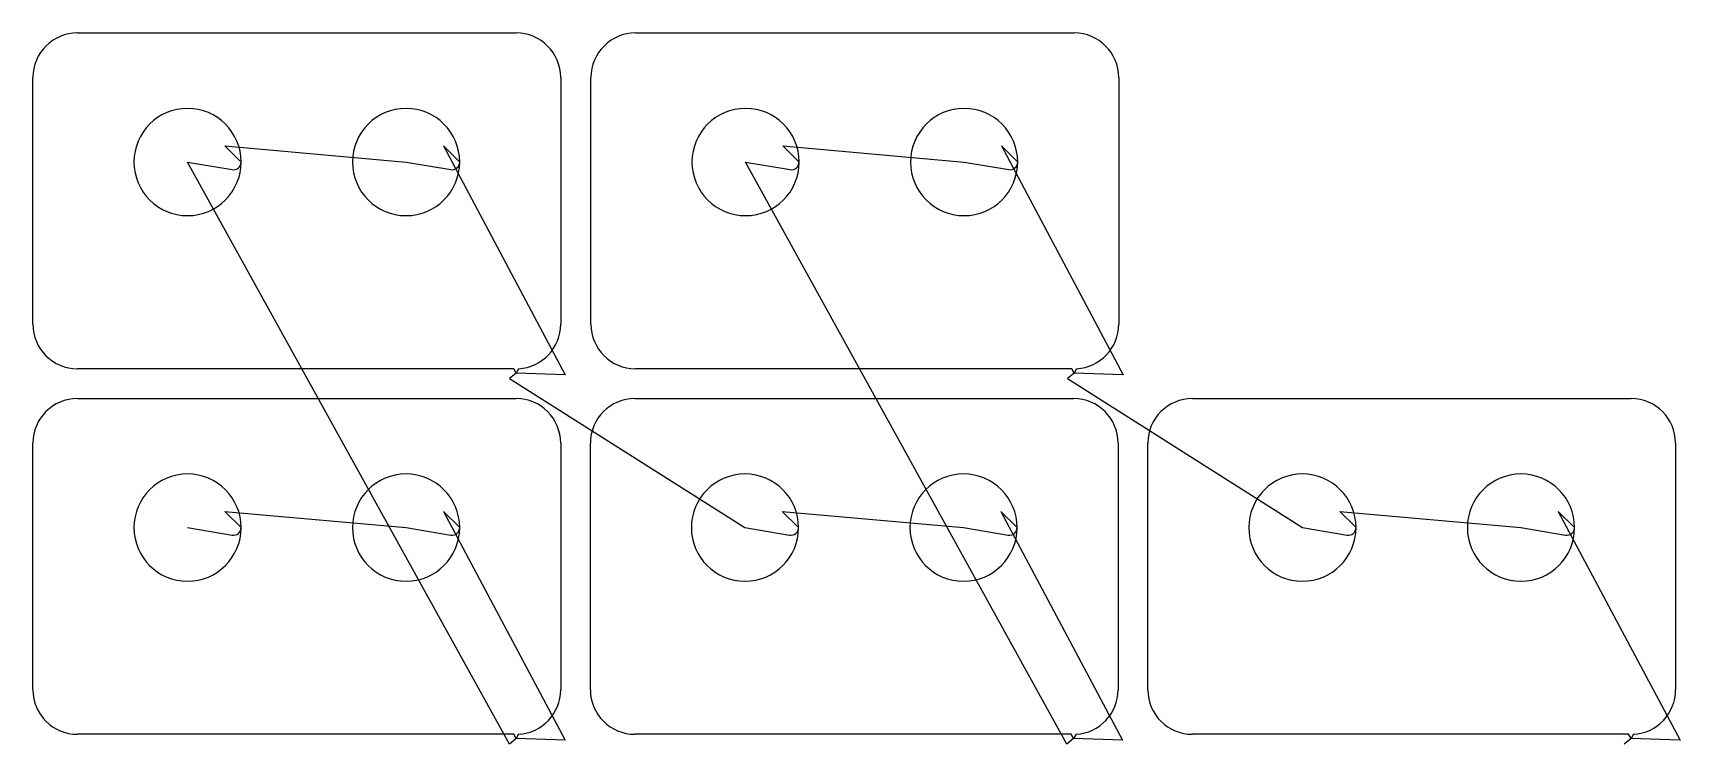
# Model space of a CAD drawing. Header units: metres. Extents: x 17 to 1016, y 17 to 448.
import ezdxf

# ---------------------------------------------------------------- set-up
doc = ezdxf.new("R2010")
doc.units = ezdxf.units.M

msp = doc.modelspace()

# ---------------------------------------------------------------- linework, layer by layer
at = {"layer": 'TOOL_0'}
for p, q in [((44.019, 448.054), (310.019, 448.054)), ((382.397, 448.054), (648.397, 448.054)), ((17.019, 271.554), (17.019, 421.054)), ((337.019, 421.054), (337.019, 271.554)), ((355.397, 271.554), (355.397, 421.054)), ((675.397, 421.054), (675.397, 271.554)), ((143.257, 369.829), (133.408, 379.678)), ((133.408, 379.678), (243.282, 369.829)), ((275.782, 369.829), (265.933, 379.678)), ((265.933, 379.678), (339.749, 240.963)), ((481.635, 369.829), (471.786, 379.678)), ((471.786, 379.678), (581.66, 369.829)), ((614.16, 369.829), (604.311, 379.678)), ((604.311, 379.678), (678.127, 240.963)), ((305.944, 17.117), (110.757, 369.829)), ((110.757, 369.829), (137.84, 365.251)), ((243.282, 369.829), (270.365, 365.251)), ((643.964, 17.117), (449.135, 369.829)), ((449.135, 369.829), (476.218, 365.251)), ((581.66, 369.829), (608.743, 365.251)), ((308.519, 244.554), (44.019, 244.554)), ((310.055, 241.975), (305.944, 238.654)), ((310.055, 241.975), (308.519, 244.554)), ((311.519, 244.596), (310.055, 241.975)), ((339.749, 240.963), (310.055, 241.975)), ((646.897, 244.554), (382.397, 244.554)), ((648.433, 241.975), (644.322, 238.654)), ((648.433, 241.975), (646.897, 244.554)), ((649.897, 244.596), (648.433, 241.975)), ((678.127, 240.963), (648.433, 241.975)), ((305.944, 238.654), (448.777, 148.291)), ((644.322, 238.654), (786.797, 148.291)), ((44.019, 226.517), (310.019, 226.517)), ((382.039, 226.517), (648.039, 226.517)), ((720.061, 226.517), (986.061, 226.517)), ((17.019, 50.017), (17.019, 199.517)), ((337.019, 199.517), (337.019, 50.017)), ((355.039, 50.017), (355.039, 199.517)), ((675.039, 199.517), (675.039, 50.017)), ((693.061, 50.017), (693.061, 199.517)), ((1013.061, 199.517), (1013.061, 50.017)), ((143.257, 148.291), (133.408, 158.14)), ((133.408, 158.14), (243.282, 148.291)), ((275.782, 148.291), (265.933, 158.14)), ((265.933, 158.14), (339.749, 19.425)), ((481.277, 148.291), (471.428, 158.14)), ((471.428, 158.14), (581.302, 148.291)), ((613.802, 148.291), (603.953, 158.14)), ((603.953, 158.14), (677.769, 19.425)), ((819.297, 148.291), (809.448, 158.14)), ((809.448, 158.14), (919.322, 148.291)), ((951.823, 148.291), (941.974, 158.14)), ((941.974, 158.14), (1015.79, 19.425)), ((110.757, 148.291), (137.84, 143.713)), ((243.282, 148.291), (270.365, 143.713)), ((448.777, 148.291), (475.86, 143.713)), ((581.302, 148.291), (608.385, 143.713)), ((786.797, 148.291), (813.88, 143.713)), ((919.322, 148.291), (946.406, 143.713)), ((308.519, 23.017), (44.019, 23.017)), ((310.055, 20.438), (305.944, 17.117)), ((310.055, 20.438), (308.519, 23.017)), ((311.519, 23.059), (310.055, 20.438)), ((339.749, 19.425), (310.055, 20.438)), ((646.539, 23.017), (382.039, 23.017)), ((648.075, 20.438), (643.964, 17.117)), ((648.075, 20.438), (646.539, 23.017)), ((649.539, 23.059), (648.075, 20.438)), ((677.769, 19.425), (648.075, 20.438)), ((984.561, 23.017), (720.061, 23.017)), ((986.097, 20.438), (981.986, 17.117)), ((986.097, 20.438), (984.561, 23.017)), ((987.561, 23.059), (986.097, 20.438)), ((1015.79, 19.425), (986.097, 20.438))]:
    msp.add_line(p, q, dxfattribs=at)
for centre, radius, start, end in [((44.019, 421.054), 27, 90, 180), ((310.019, 421.054), 27, 0, 90), ((382.397, 421.054), 27, 90, 180), ((648.397, 421.054), 27, 0, 90), ((110.757, 369.829), 32.5, 0, 180), ((243.282, 369.829), 32.5, 0, 180), ((449.135, 369.829), 32.5, 0, 180), ((581.66, 369.829), 32.5, 0, 180), ((110.757, 369.829), 32.5, 180, 0), ((138.614, 369.829), 4.643, 260.403781, 0), ((243.282, 369.829), 32.5, 180, 0), ((271.139, 369.829), 4.643, 260.403781, 0), ((449.135, 369.829), 32.5, 180, 0), ((476.992, 369.829), 4.643, 260.403781, 0), ((581.66, 369.829), 32.5, 180, 0), ((609.517, 369.829), 4.643, 260.403781, 0), ((44.019, 271.554), 27, 180, 270), ((310.019, 271.554), 27, 273.184774, 0), ((382.397, 271.554), 27, 180, 270), ((648.397, 271.554), 27, 273.184774, 0), ((44.019, 199.517), 27, 90, 180), ((310.019, 199.517), 27, 0, 90), ((382.039, 199.517), 27, 90, 180), ((648.039, 199.517), 27, 0, 90), ((720.061, 199.517), 27, 90, 180), ((986.061, 199.517), 27, 0, 90), ((110.757, 148.291), 32.5, 0, 180), ((243.282, 148.291), 32.5, 0, 180), ((448.777, 148.291), 32.5, 0, 180), ((581.302, 148.291), 32.5, 0, 180), ((786.797, 148.291), 32.5, 0, 180), ((919.323, 148.291), 32.5, 0, 180), ((110.757, 148.291), 32.5, 180, 0), ((138.614, 148.291), 4.643, 260.403781, 0), ((243.282, 148.291), 32.5, 180, 0), ((271.139, 148.291), 4.643, 260.403781, 0), ((448.777, 148.291), 32.5, 180, 0), ((476.634, 148.291), 4.643, 260.403781, 0), ((581.302, 148.291), 32.5, 180, 0), ((609.159, 148.291), 4.643, 260.403781, 0), ((786.797, 148.291), 32.5, 180, 0), ((814.654, 148.291), 4.643, 260.403781, 0), ((919.323, 148.291), 32.5, 180, 0), ((947.18, 148.291), 4.643, 260.403781, 0), ((44.019, 50.017), 27, 180, 270), ((310.019, 50.017), 27, 273.184774, 0), ((382.039, 50.017), 27, 180, 270), ((648.039, 50.017), 27, 273.184774, 0), ((720.061, 50.017), 27, 180, 270), ((986.061, 50.017), 27, 273.184774, 0)]:
    msp.add_arc(centre, radius, start, end, dxfattribs=at)

doc.saveas('drawing.dxf')
